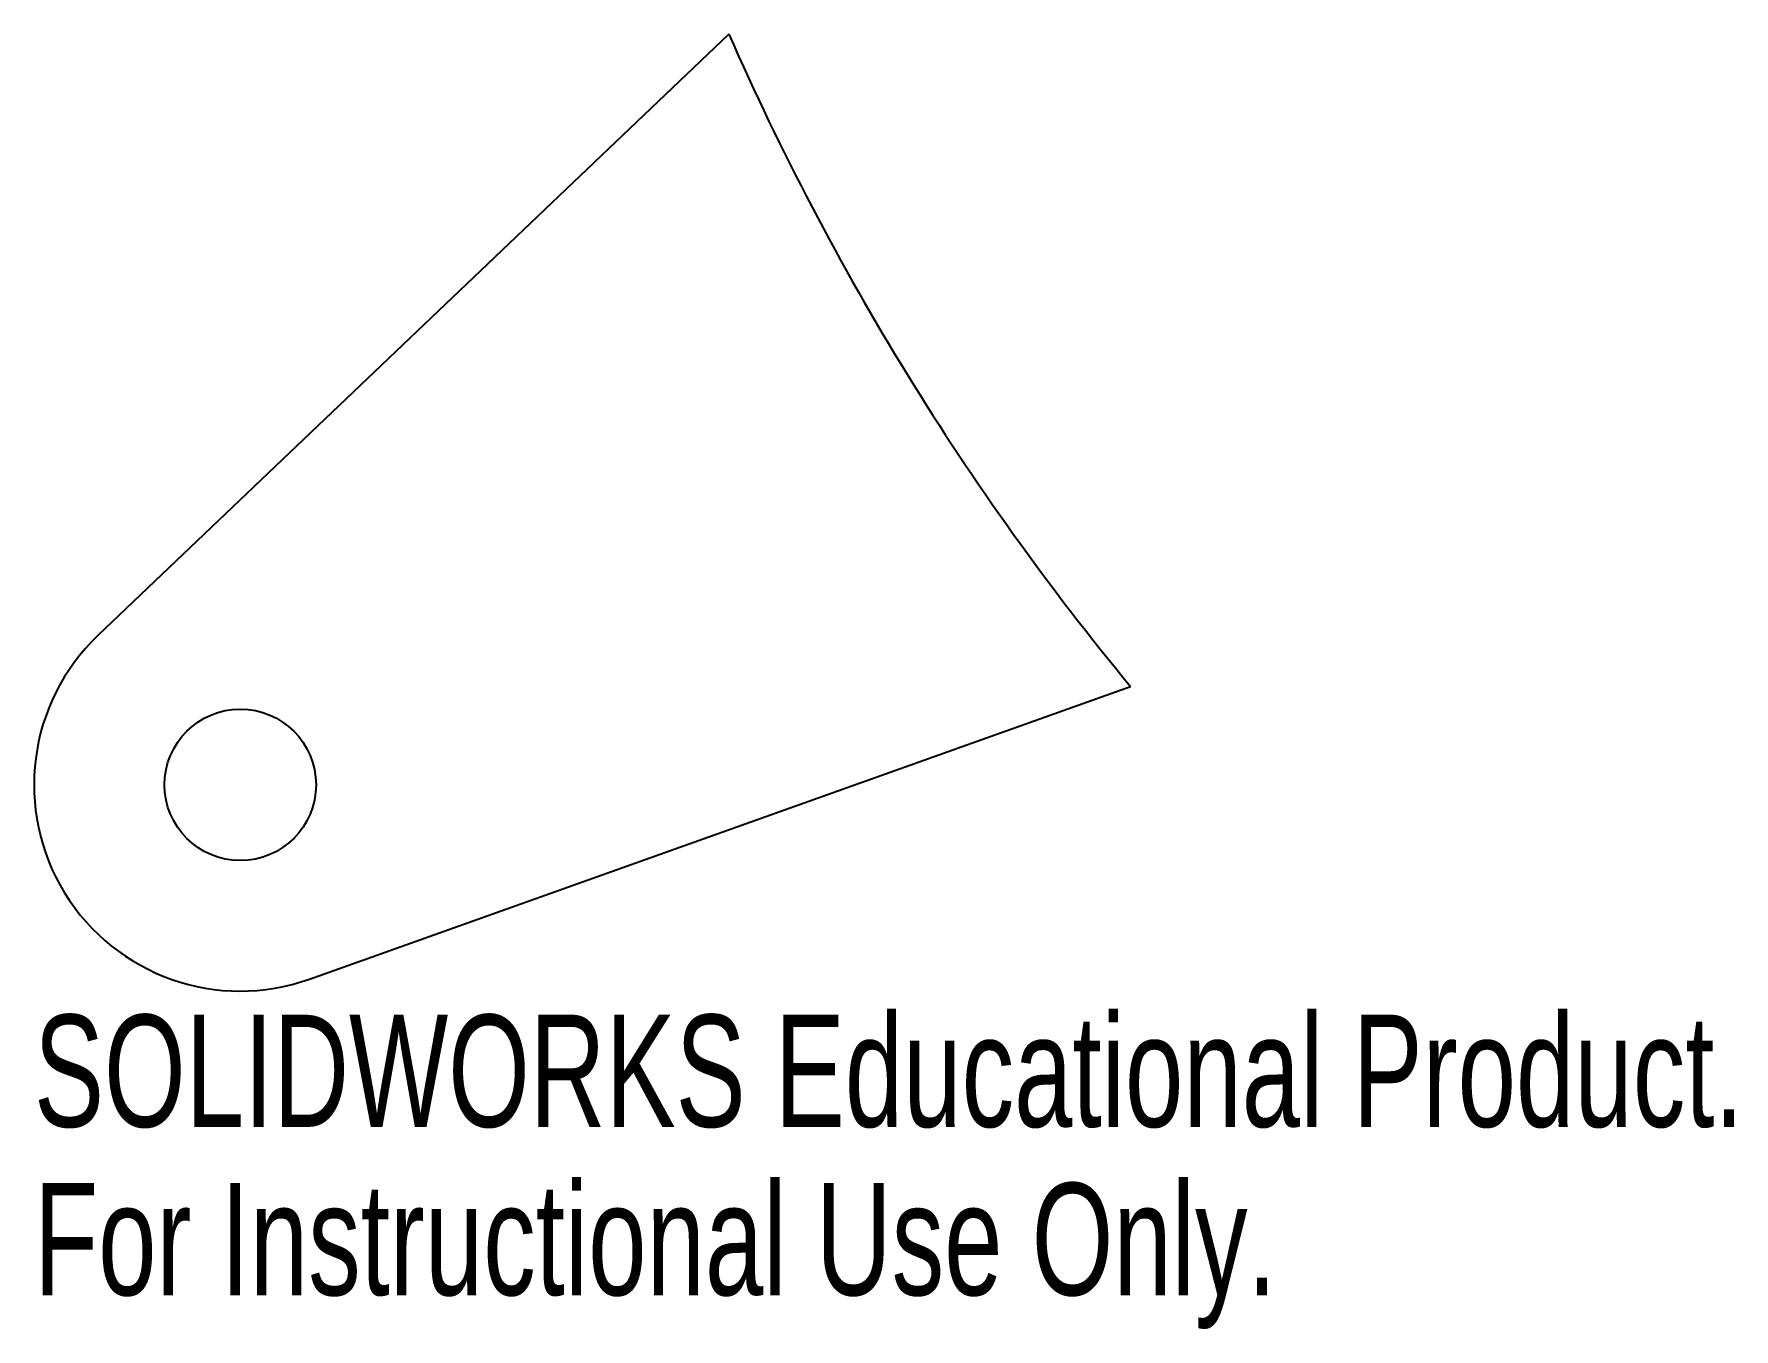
# Model space of a CAD drawing. Header units: inches. Extents: x -0.25 to 2.63, y -0.69 to 1.51.
import ezdxf

# ---------------------------------------------------------------- set-up
doc = ezdxf.new("R2010")
doc.units = ezdxf.units.IN
doc.header["$MEASUREMENT"] = 0
doc.styles.add('SLDTEXTSTYLE0', font='TXT', dxfattribs={"width": 0.7})

msp = doc.modelspace()

# ---------------------------------------------------------------- linework, layer by layer
at = {"color": 7, "linetype": 'Continuous', "lineweight": 25}
for p, q in [((0.9269, 1.5059), (-0.1436, 0.4853)), ((0.2154, -0.0977), (1.6086, 0.399))]:
    msp.add_line(p, q, dxfattribs=at)
msp.add_circle((0.0979, 0.232), 0.1285, dxfattribs=at)
for centre, radius, start, end in [((5.2313, 3.3932), 4.7, 203.6759, 219.5746), ((0.0979, 0.232), 0.35, 133.6307, 289.6197)]:
    msp.add_arc(centre, radius, start, end, dxfattribs=at)

# ---------------------------------------------------------------- texts
at = {"color": 7, "linetype": 'Continuous', "char_height": 0.1903, "attachment_point": 1, "style": 'SLDTEXTSTYLE0'}
for s, insert in [('SOLIDWORKS Educational Product.', (-0.2521, -0.1581)), ('For Instructional Use Only.', (-0.2521, -0.4436))]:
    msp.add_mtext(s, dxfattribs=dict(at, insert=insert))

doc.saveas('drawing.dxf')
